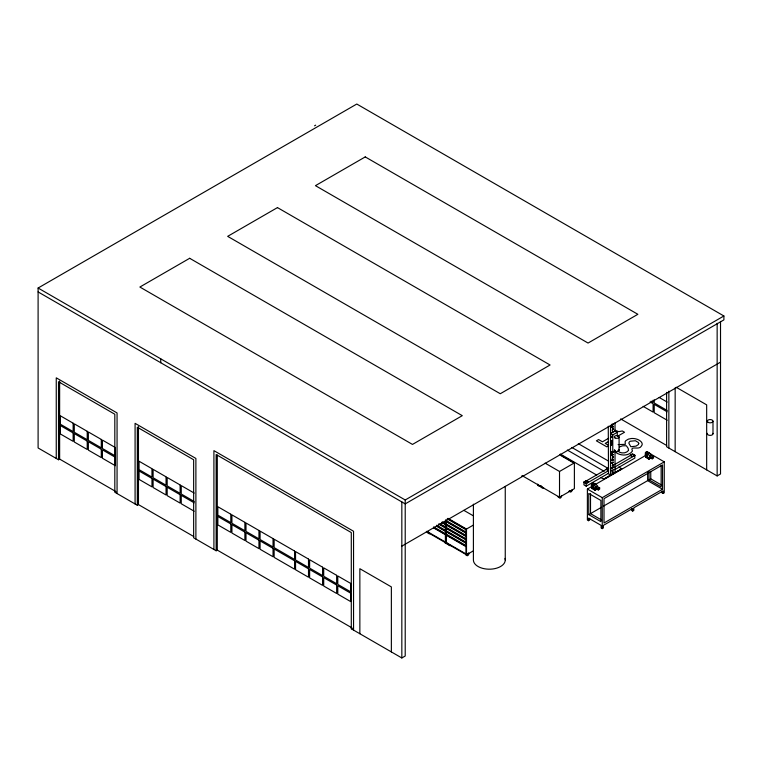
<?xml version="1.0" encoding="UTF-8"?>
<svg xmlns="http://www.w3.org/2000/svg" width="762" height="762" viewBox="0 0 762 762"><rect width="100%" height="100%" fill="white"/><g stroke="black" fill="none" stroke-linecap="round" stroke-linejoin="round"><path stroke-width="1.14" d="M645.795 453.695L645.69 453.733M593.579 485.394L593.35 482.622L591.55 483.66L591.322 486.175L598.303 489.947L599.656 489.166L599.656 487.871L597.408 486.566L596.055 487.347L596.055 488.652M647.471 453.4L647.243 451.504L645.443 452.542L645.214 455.057L647.243 455.971L647.243 454.666L645.89 453.885L648.595 452.285L651.529 454.8L649.719 455.838L646.795 453.323L647.024 456.619L649.719 458.181L649.719 455.838M600.732 477.403L603.761 479.155L621.782 468.754L618.744 467.001M314.563 125.816L315.687 125.168M115.938 491.604L59.636 459.095L58.512 459.753L38.1 447.97L38.1 288.026L356.787 104.032L723.9 315.982L723.9 319.888L405.213 503.882L38.1 291.932M58.512 459.753L58.512 381.733L114.814 414.233L114.814 492.252L137.331 505.263L138.465 504.606L193.739 536.524M137.331 505.263L137.331 427.244L193.643 459.753L193.643 537.772L216.16 550.774L217.284 550.116L351.396 627.545M38.1 288.026L405.213 499.977L723.9 315.982M611.648 424.882L613.448 423.834L612.096 425.139L611.648 424.358L612.096 425.139M401.831 546.135L720.519 362.14M611.648 427.425L613.448 426.387L612.096 427.682L611.648 426.911L612.096 427.682M613.448 428.939L612.096 430.235L613.448 429.454L612.991 428.673L613.448 429.454M611.648 432.521L613.448 431.483L612.991 431.74M617.277 432.34L615.02 431.044L610.514 433.645L612.772 434.94L617.277 432.34L617.277 435.845M608.609 438.255L602.456 441.808L598.58 439.569L596.389 440.827L606.828 446.856L608.286 446.018M608.267 441.646L605.218 443.398L608.066 445.046M617.411 436.359L624.526 432.254L622.297 430.968L618.754 431.663L614.886 430.149M610.781 440.588L611.905 440.722L611.457 445.141L610.781 444.751L610.781 440.588L611.676 441.236M611.905 441.112L611 440.846L611 444.617L611.676 445.008M611.905 440.722L611.457 445.141M545.116 463.144L559.518 471.468L574.386 462.886L574.386 488.652L559.518 497.234L522.465 475.84M447.98 518.351L466.506 529.047L473.44 525.037M611.648 452.914L613.448 451.876L612.096 453.171L611.648 452.39L612.096 453.171M610.514 451.161L612.772 452.457L615.477 450.904M611.648 455.457L613.448 454.419L612.096 455.724L611.648 454.943L612.096 455.724M613.448 456.971L612.096 458.267L613.448 457.486L612.991 456.714L613.448 457.486M611.648 460.562L613.448 459.515L612.096 460.82L611.648 460.038L612.096 460.82M611.648 463.106L613.448 462.067L612.096 463.372L611.648 462.591L612.096 463.372M613.448 464.62L612.096 465.915L613.448 465.134L612.991 464.353L613.448 465.134M608.495 473.307L586.197 486.175L583.94 484.87L583.94 482.013L586.197 480.717L588.445 482.27L586.197 480.717M583.94 482.27L586.197 483.575L608.495 470.697L606.238 469.402L608.038 468.097M634.841 455.228C633.413 458.41 627.44 454.962 632.593 453.923L634.841 455.228L634.841 458.086L614.772 469.678M584.692 481.841L607.819 468.487M614.305 464.744L632.593 454.19L634.841 455.486L614.753 467.087M611.648 467.687L613.448 467.163L612.096 468.468L611.648 467.687L612.096 468.468M611.648 468.201L613.448 467.163M583.94 482.013L586.197 483.318L588.445 482.013M611.648 470.754L613.448 469.716L612.096 471.011L611.648 470.23L612.096 471.011M426.368 531.638L466.506 554.812L473.44 550.812M608.267 426.206L608.495 473.564M591.55 483.66L593.579 482.756M645.443 452.542L647.471 451.637M612.324 472.392L612.991 472.002L613.448 472.783L612.096 473.564L613.448 472.259M591.998 486.308L591.998 485.003L594.703 483.403L597.627 485.918L595.827 486.956L592.903 484.442L593.122 487.737L595.827 489.299L595.827 486.956M593.122 484.575L594.922 483.537M647.024 453.457L648.824 452.418M603.761 479.155L621.782 468.754M589.645 518.312L589.645 520.046L588.512 520.703L587.388 520.046L587.388 489.071L592.474 486.137M594.503 484.965L646.347 455.038M593.684 485.718L595.493 484.68M647.586 454.609L649.386 453.561M597.57 488.813L595.036 490.271L591.664 488.318L593.35 486.823M651.472 457.695L648.938 459.153L645.557 457.21L647.243 455.714M591.664 488.318L593.35 487.347M645.557 457.21L647.243 456.228M216.16 550.774L216.16 454.543L351.292 532.562L351.292 628.793L352.425 628.136M649.948 456.228L651.3 455.447L653.548 456.752L653.548 458.048L652.196 458.829L649.948 457.533L649.948 456.228L652.196 457.533L653.548 456.752M591.664 487.804L595.036 489.756L595.827 489.299M645.557 456.686L648.938 458.638L649.719 458.181M596.055 487.347L598.303 488.652L599.656 487.871M587.388 489.071L602.256 497.653L664.254 461.858L664.254 492.833L663.131 493.481L662.007 492.833L662.007 491.099M588.759 514.636L600.885 521.637L600.885 500.472L588.759 493.462L588.759 514.636L601.456 507.302M603.514 506.12L647.643 480.641L662.502 489.223L662.502 464.896L604.009 498.672L604.009 522.999L662.502 489.223M649.005 471.621L649.005 479.85L650.758 478.841L661.883 485.261M588.512 520.703L588.512 518.103L601.132 525.38L601.132 527.98L602.256 528.628L603.38 527.98L603.38 525.38L632.689 508.454L632.689 511.054L633.822 510.407L633.822 507.806L663.131 490.88L663.131 493.481M351.292 628.793L401.831 657.968L405.213 656.015L405.213 499.977M666.607 392.373L666.607 446.742L717.147 475.926L720.519 473.974L720.519 321.421M619.306 446.98L622.573 445.818L626.345 445.751L628.145 448.332L628.564 450.399C626.135 453.704 620.382 453.809 617.639 450.818M618.096 444.608L625.345 444.341L625.097 441.769L625.754 440.731L628.336 439.15L631.269 438.521A8.696 5.02 0 0 1 636.203 438.988C639.232 439.588 644.538 443.113 641.185 446.37C638.851 450.371 629.583 445.189 632.46 451.037C628.545 456.79 618.868 455.876 614.343 451.209M676.18 387.258L706.669 404.86L706.669 469.878M659.197 397.459L667.169 402.06M651.1 401.183L653.091 402.336L653.091 400.24M667.169 410.461L654.215 402.984L654.215 399.84M650.1 401.965L653.091 403.689L653.091 412.09L643.128 406.337M667.169 411.813L654.215 404.336L654.215 412.737L667.169 420.214M620.639 418.91L666.712 445.503M613.448 426.911L612.991 426.129M649.395 453.276L664.254 461.858M630.336 455.228L632.593 456.524M649.005 479.85L661.14 486.851L661.14 465.687M613.448 459.515L612.991 459.257L613.448 460.038M578.301 443.646L608.638 461.162M613.448 467.687L612.991 466.906M571.824 447.446L608.676 468.725M613.448 472.783L612.991 472.002M606.238 469.144L608.495 470.44M567.319 450.047L604.171 471.326M608.267 473.688L610.514 474.993L610.514 425.358M560.28 454.047L596.684 475.069M559.975 454.562L574.386 462.886M561.175 455.743L573.91 463.096M591.998 485.003L593.35 485.785M632.689 511.054L631.565 510.407L631.565 508.673M601.628 520.046L590.512 513.626L590.512 493.633M463.868 510.359L473.135 515.703M447.37 518.484L465.992 529.228L465.992 532.086L446.389 520.779M447.37 518.951L465.992 529.695M446.389 521.76L465.992 533.076M442.465 521.884L445.399 523.589L445.399 520.722M442.465 522.408L445.399 524.104L445.399 526.971L440.503 524.142M441.484 522.313L445.399 524.57M446.389 525.142L465.992 536.458M439.522 524.094L445.399 527.485L445.399 530.342L436.588 525.256M438.541 523.989L445.399 527.952M446.389 528.523L465.992 539.839M436.588 525.78L445.399 530.866L445.399 533.724L433.645 526.942M436.588 526.247L445.399 531.333M446.389 531.905L465.992 543.22M433.645 527.456L445.399 534.248L445.399 542.049L426.787 531.304M433.645 527.923L445.399 534.714M446.389 535.286L465.992 546.602M194.205 493.081L181.251 485.604L181.251 494.005L194.205 501.482M194.205 502.834L181.251 495.357L181.251 503.758L194.205 511.235M717.147 323.298L717.147 475.926M712.984 421.195L712.984 433.759M675.161 387.848L675.161 451.685M668.855 391.135L668.855 448.046M652.196 457.533L652.196 458.829M650.758 471.783L650.758 478.841M648.938 458.638L648.938 459.153M647.643 472.535L647.643 480.641M645.766 453.676L645.89 455.19M645.671 452.676L645.671 455.324M619.087 436.959L619.087 450.313M615.02 422.758L615.02 431.044M615.02 450.828L615.02 472.392M612.772 434.94L612.772 452.457M612.324 471.868L612.324 473.173M602.256 497.653L602.256 528.628M598.303 488.652L598.303 489.947M595.036 489.756L595.036 490.271M591.769 483.794L591.769 486.432M586.197 483.318L586.197 486.175M559.518 471.468L559.518 497.234M505.254 486.337L505.254 560.003M473.402 504.158L473.402 560.003A15.926 9.192 0 0 0 490.718 569.166A15.926 9.192 0 0 0 505.016 558.413M466.506 529.047L466.506 554.812M445.922 519.503L445.922 542.935M401.831 501.929L401.831 657.968M391.363 651.92L391.363 586.902L359.855 568.709L359.855 633.727M353.549 630.088L353.549 531.266L213.912 450.647L213.912 549.469M217.284 455.085L217.284 550.116M195.891 539.067L195.891 458.448L135.084 423.339L135.084 503.958M160.744 358.835L160.744 362.741M138.465 426.587L138.465 504.606M117.062 493.557L117.062 412.937L56.255 377.828L56.255 458.448M59.636 381.076L59.636 459.095M447.742 543.163A1.591 0.924 -60 0 1 446.38 543.735A1.591 0.924 -60 0 1 446.208 542.268M446.056 543.011A1.591 0.924 -60 0 1 444.97 542.001M449.294 544.878A1.591 0.924 -60 0 1 448.208 543.868M450.713 545.316A1.591 0.924 -60 0 1 449.332 544.525M468.563 552.86A1.591 0.924 -60 0 1 468.487 554.822A1.591 0.924 -60 0 1 466.839 555.517A1.591 0.924 -60 0 1 467.201 553.441M466.639 554.898A1.591 0.924 -60 0 1 465.668 553.507M428.711 533A1.591 0.924 -60 0 1 427.739 531.609M430.13 533.438A1.591 0.924 -60 0 1 428.949 533.657A1.591 0.924 -60 0 1 428.863 532.257M543.639 487.509A1.591 0.924 -60 0 1 542.287 488.08A1.591 0.924 -60 0 1 542.106 486.623M541.953 487.356A1.591 0.924 -60 0 1 540.915 487.156A1.591 0.924 -60 0 1 541.153 485.594M561.508 495.757A1.591 0.924 -60 0 1 560.127 498.138A1.591 0.924 -60 0 1 559.622 496.262M559.584 497.157A1.591 0.924 -60 0 1 558.213 496.357M538.42 485.604A1.591 0.924 -60 0 1 537.734 484.099M540.401 485.632A1.591 0.924 -60 0 1 539.153 486.261A1.591 0.924 -60 0 1 538.753 485.127M522.789 475.907A1.591 0.924 -60 0 1 521.522 476.031M572.091 489.642A1.591 0.924 -60 0 1 570.862 491.976A1.591 0.924 -60 0 1 570.033 490.518M570.176 491.042A1.591 0.924 -60 0 1 568.909 491.166M618.392 449.342A2.381 1.372 0 0 1 618.534 451.199A2.381 1.372 0 0 1 615.344 451.437A2.381 1.372 0 0 1 614.648 449.628M712.889 433.33A2.838 1.638 0 0 1 710.155 435.388A2.838 1.638 0 0 1 707.412 433.33M610.895 436.397L611.648 437.34L610.895 436.397M611.124 436.274L611.876 437.207L611.124 436.274M592.15 487.756L592.779 487.804L592.15 487.756M592.15 488.271L592.779 488.318L592.15 488.271M594.731 489.242L595.36 489.29L594.76 489.194M594.731 489.766L595.36 489.814L594.76 489.718M646.052 456.638L646.681 456.686L646.081 456.59M646.052 457.162L646.681 457.21L646.052 457.162M648.624 458.124L649.253 458.172L648.624 458.124M648.624 458.648L649.253 458.695L648.662 458.6M638.747 443.541L638.385 444.579L635.965 446.132L630.86 446.732L628.926 443.332A4.334 2.505 0 0 1 630.279 441.227L635.394 440.741L638.318 442.465L638.747 443.541M189.671 258.289L139.875 287.036L412.48 444.427L462.277 415.671L189.671 258.289M277.463 207.597L227.667 236.353L500.272 393.735L550.069 364.988L277.463 207.597M365.246 156.915L315.449 185.661L588.064 343.052L637.861 314.306L365.246 156.915M465.992 532.609L446.389 521.294L446.389 524.161L465.992 535.467L465.992 532.609M465.992 535.991L446.389 524.675L446.389 527.542L465.992 538.848L465.992 535.991M465.992 539.372L446.389 528.056L446.389 530.923L465.992 542.23L465.992 539.372M465.992 542.754L446.389 531.438L446.389 534.295L465.992 545.611L465.992 542.754M465.992 546.135L446.389 534.819L446.389 542.62L465.992 553.936L465.992 546.135M73.142 423.186L60.198 415.709L60.198 424.12L73.142 431.597L73.142 423.186M87.22 431.321L74.276 423.843L74.276 432.245L87.22 439.722L87.22 431.321M101.298 439.445L88.354 431.968L88.354 440.369L101.298 447.846L101.298 439.445M115.376 447.57L102.422 440.093L102.422 448.494L115.376 455.971L115.376 447.57M151.971 468.697L139.027 461.22L139.027 469.63L151.971 477.107L151.971 468.697M166.049 476.831L153.105 469.354L153.105 477.755L166.049 485.232L166.049 476.831M180.127 484.956L167.173 477.479L167.173 485.88L180.127 493.357L180.127 484.956M230.8 514.207L217.856 506.73L217.856 515.141L230.8 522.618L230.8 514.207M244.878 522.341L231.924 514.864L231.924 523.265L244.878 530.743L244.878 522.341M258.956 530.466L246.002 522.989L246.002 531.39L258.956 538.867L258.956 530.466M273.034 538.591L260.08 531.114L260.08 539.525L273.034 546.992L273.034 538.591M294.608 551.05L274.139 539.229L274.139 547.63L294.608 559.451L294.608 551.05M308.505 559.07L295.551 551.593L295.551 560.003L308.505 567.48L308.505 559.07M322.583 567.195L309.629 559.718L309.629 568.128L322.583 575.605L322.583 567.195M336.652 575.329L323.707 567.852L323.707 576.253L336.652 583.73L336.652 575.329M350.73 583.454L337.785 575.977L337.785 584.378L350.73 591.855L350.73 583.454M73.142 432.94L60.198 425.463L60.198 433.873L73.142 441.35L73.142 432.94M87.22 441.065L74.276 433.588L74.276 441.998L87.22 449.475L87.22 441.065M101.298 449.199L88.354 441.722L88.354 450.123L101.298 457.6L101.298 449.199M115.376 457.324L102.422 449.847L102.422 458.248L115.376 465.725L115.376 457.324M151.971 478.45L139.027 470.973L139.027 479.384L151.971 486.861L151.971 478.45M166.049 486.575L153.105 479.108L153.105 487.509L166.049 494.986L166.049 486.575M180.127 494.709L167.173 487.232L167.173 495.633L180.127 503.111L180.127 494.709M230.8 523.961L217.856 516.484L217.856 524.894L230.8 532.371L230.8 523.961M244.878 532.095L231.924 524.618L231.924 533.019L244.878 540.496L244.878 532.095M258.956 540.22L246.002 532.743L246.002 541.144L258.956 548.621L258.956 540.22M273.034 548.345L260.08 540.868L260.08 549.269L273.034 556.746L273.034 548.345M294.608 560.803L274.139 548.983L274.139 557.384L294.608 569.204L294.608 560.803M308.505 568.823L295.551 561.346L295.551 569.757L308.505 577.225L308.505 568.823M322.583 576.948L309.629 569.471L309.629 577.882L322.583 585.359L322.583 576.948M336.652 585.073L323.707 577.606L323.707 586.007L336.652 593.484L336.652 585.073M350.73 593.207L337.785 585.73L337.785 594.131L350.73 601.609L350.73 593.207M615.02 437.931A2.381 1.372 0 0 0 619.011 437.312A2.381 1.372 0 0 0 616.087 435.626A2.381 1.372 0 0 0 615.02 437.931M708.146 422.348A2.838 1.638 0 0 0 712.889 421.615A2.838 1.638 0 0 0 709.422 419.614A2.838 1.638 0 0 0 708.146 422.348"/></g></svg>
